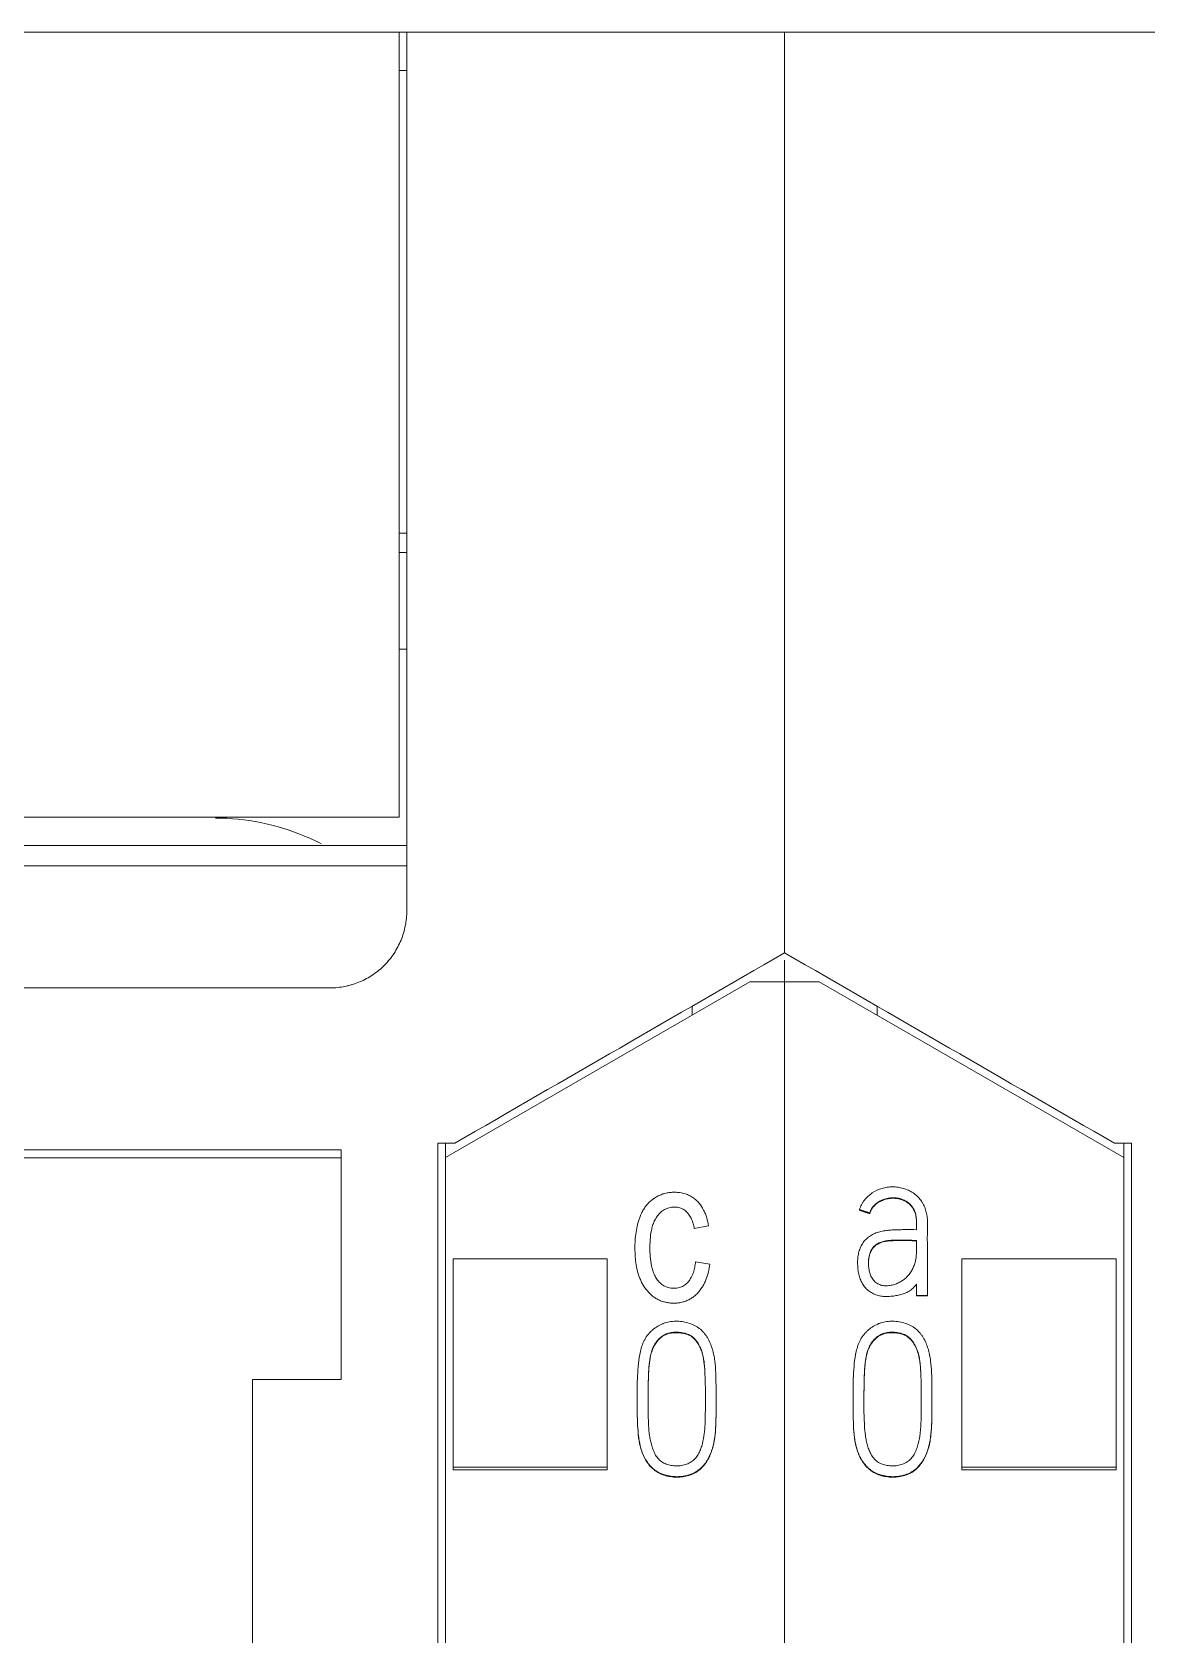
# Model space of a CAD drawing. Header units: millimetres. Extents: x 1359 to 3577, y 1333 to 3557.
# Drawn here: x 2826.41 to 2840.87, y 3309.29 to 3330.08 of the extents above; entities that cross this region are included whole.
import ezdxf

# ---------------------------------------------------------------- set-up
doc = ezdxf.new("R2010")
doc.units = ezdxf.units.MM
doc.set_wipeout_variables(frame=1)
doc.layers.add('000-PI-Oprema', color=30, linetype='Continuous', lineweight=5)
doc.layers.add('002-PI-Kabelska kanalica', color=150, linetype='Continuous')

# ---------------------------------------------------------------- blocks, each defined once
blk = doc.blocks.new('S7-1500 DQ HF - 6ES7522-1BL01-0AB0')
blk.add_wipeout([(0, 147), (34.8, 147), (34.8, 0), (0, 0)])
at = {"layer": '000-PI-Oprema', "color": 0, "linetype": 'ByBlock', "lineweight": 0}
for p, q in [((4.9, 147), (0, 147)), ((29.8, 147), (5, 147)), ((29.8, 147), (29.9, 147)), ((29.8, 136.817), (29.8, 147)), ((34.8, 147), (29.9, 147)), ((29.9, 146.5), (29.8, 146.5)), ((29.8, 140.5), (29.9, 140.5)), ((29.8, 140.25), (29.9, 140.25)), ((34.912, 140.15), (34.8, 140.15)), ((34.912, 140.144), (34.8, 140.144)), ((29.8, 138.995), (29.9, 138.995)), ((34.9, 138.234), (34.8, 138.234)), ((34.9, 138.234), (34.9, 137.784)), ((34.9, 137.784), (34.8, 137.784)), ((34.8, 137.675), (34.912, 137.675)), ((34.8, 137.672), (34.912, 137.672)), ((29.8, 136.817), (5, 136.817)), ((29.9, 136.449), (4.9, 136.449)), ((29.9, 136.185), (4.9, 136.185)), ((0, 134.961), (0, 134.681)), ((34.8, 134.961), (34.8, 134.681)), ((0, 134.681), (0, 21.262)), ((0.45, 134.681), (0, 134.681)), ((0.45, 134.681), (4.4, 132.4)), ((5.9, 134.6), (28.9, 134.6)), ((28.904, 134.6), (28.904, 134.6)), ((30.4, 132.4), (34.35, 134.681)), ((34.8, 134.681), (34.35, 134.681)), ((34.8, 134.681), (34.8, 21.262)), ((1.2, 134.248), (1.2, 134.365)), ((33.6, 134.248), (33.6, 134.365)), ((4.5, 132.586), (4.278, 132.586)), ((4.5, 132.586), (4.278, 132.586)), ((4.4, 132.586), (4.4, 132.4)), ((29.05, 132.5), (20.9, 132.5)), ((29.05, 129.52), (29.05, 132.5)), ((30.3, 132.586), (30.522, 132.586)), ((30.522, 132.586), (30.3, 132.586)), ((30.4, 132.586), (30.4, 132.4)), ((4.4, 132.4), (4.4, 23.585)), ((29.05, 132.394), (20.9, 132.394)), ((30.4, 23.585), (30.4, 132.4)), ((0.97, 131.724), (0.97, 131.717)), ((1.103, 131.679), (1.103, 131.673)), ((1.854, 131.523), (1.854, 131.529)), ((33.813, 131.514), (33.629, 131.479)), ((1.711, 131.324), (1.711, 131.186)), ((0.947, 131.034), (0.947, 131.028)), ((2.3, 128.383), (2.3, 131.086)), ((4.3, 131.086), (2.3, 131.086)), ((4.3, 128.383), (4.3, 131.086)), ((30.5, 128.383), (30.5, 131.086)), ((30.5, 131.086), (32.5, 131.086)), ((32.5, 128.383), (32.5, 131.086)), ((33.645, 131.046), (33.831, 131.016)), ((1.711, 130.755), (1.711, 130.612)), ((1.711, 130.612), (1.711, 130.605)), ((1.711, 130.612), (1.852, 130.612)), ((1.852, 130.605), (1.711, 130.605)), ((1.852, 130.612), (1.852, 130.605)), ((29.05, 129.52), (27.9, 129.52)), ((0.888, 129.28), (0.888, 129.273)), ((1.912, 129.232), (1.912, 129.238)), ((32.888, 129.28), (32.888, 129.273)), ((33.912, 129.232), (33.912, 129.238)), ((2.3, 128.349), (2.3, 128.383)), ((4.3, 128.383), (2.3, 128.383)), ((4.3, 128.349), (2.3, 128.349)), ((4.3, 128.349), (4.3, 128.383)), ((30.5, 128.383), (32.5, 128.383)), ((30.5, 128.349), (30.5, 128.383)), ((30.5, 128.349), (32.5, 128.349)), ((32.5, 128.349), (32.5, 128.383))]:
    blk.add_line(p, q, dxfattribs=at)
blk.add_polyline3d([(0.97, 131.717, 0), (0.973, 131.717, 0), (0.975, 131.716, 0), (0.978, 131.715, 0), (0.981, 131.714, 0), (0.983, 131.713, 0), (0.986, 131.712, 0), (0.989, 131.711, 0), (0.991, 131.71, 0), (0.994, 131.709, 0), (0.997, 131.709, 0), (0.999, 131.708, 0), (1.002, 131.707, 0), (1.005, 131.706, 0), (1.007, 131.705, 0), (1.01, 131.704, 0), (1.013, 131.703, 0), (1.015, 131.702, 0), (1.018, 131.702, 0), (1.021, 131.701, 0), (1.023, 131.7, 0), (1.026, 131.699, 0), (1.029, 131.698, 0), (1.031, 131.697, 0), (1.034, 131.696, 0), (1.037, 131.695, 0), (1.039, 131.694, 0), (1.042, 131.694, 0), (1.045, 131.693, 0), (1.047, 131.692, 0), (1.05, 131.691, 0), (1.053, 131.69, 0), (1.055, 131.689, 0), (1.058, 131.688, 0), (1.061, 131.687, 0), (1.063, 131.687, 0), (1.066, 131.686, 0), (1.069, 131.685, 0), (1.071, 131.684, 0), (1.074, 131.683, 0), (1.077, 131.682, 0), (1.079, 131.681, 0), (1.082, 131.68, 0), (1.085, 131.679, 0), (1.087, 131.679, 0), (1.09, 131.678, 0), (1.093, 131.677, 0), (1.095, 131.676, 0), (1.098, 131.675, 0), (1.101, 131.674, 0), (1.103, 131.673, 0)], dxfattribs=at)
for points, knots in [([(0, 147), (0, 145.915), (0, 142.31), (0, 138.328), (0, 135.43), (0, 135.056)], [0, 0, 0, 0, 0.272684, 0.906013, 1, 1, 1, 1]), ([(29.9, 136.185), (29.9, 138.706), (29.9, 142.312), (29.9, 145.915), (29.9, 147)], [0, 0, 0, 0, 0.698854, 1, 1, 1, 1]), ([(34.8, 147), (34.8, 145.915), (34.8, 142.31), (34.8, 138.328), (34.8, 135.43), (34.8, 135.056)], [0, 0, 0, 0, 0.272684, 0.906013, 1, 1, 1, 1]), ([(34.9, 140.15), (34.9, 140.15), (34.9, 140.138), (34.9, 140.088), (34.9, 139.995), (34.9, 139.854), (34.9, 139.644), (34.9, 139.416), (34.9, 139.192), (34.9, 138.997), (34.9, 138.865), (34.9, 138.771), (34.9, 138.682), (34.9, 138.596), (34.9, 138.51), (34.9, 138.43), (34.9, 138.333), (34.9, 138.242), (34.9, 138.182), (34.9, 138.147), (34.9, 138.126), (34.9, 138.115), (34.9, 138.111), (34.9, 138.122), (34.9, 138.162), (34.9, 138.206), (34.9, 138.231)], [0, 0, 0, 0, 0.054923, 0.109157, 0.158857, 0.213508, 0.264907, 0.320314, 0.369873, 0.418461, 0.471704, 0.5026, 0.551052, 0.617218, 0.660884, 0.691286, 0.712023, 0.730248, 0.751802, 0.781189, 0.80362, 0.828627, 0.856379, 0.904145, 0.9524, 1, 1, 1, 1]), ([(34.9, 137.784), (34.9, 137.761), (34.9, 137.72), (34.9, 137.681), (34.9, 137.672), (34.9, 137.672), (34.9, 137.672)], [0, 0, 0, 0, 0.351048, 0.67786, 0.983317, 1, 1, 1, 1]), ([(28.788, 136.471), (28.715, 136.508), (28.284, 136.707), (27.811, 136.804), (27.417, 136.804), (27.417, 136.804), (27.417, 136.804)], [0, 0, 0, 0, 0.171752, 1, 1, 1, 1, 1, 1]), ([(29.9, 135.6), (29.9, 135.793), (29.9, 135.988), (29.9, 136.183), (29.9, 136.185)], [0, 0, 0, 0, 0.989298, 1, 1, 1, 1]), ([(29.9, 135.6), (29.9, 135.534), (29.893, 135.47), (29.874, 135.375), (29.866, 135.343), (29.848, 135.281), (29.837, 135.25), (29.799, 135.159), (29.769, 135.102), (29.716, 135.02), (29.696, 134.994), (29.655, 134.943), (29.633, 134.918), (29.564, 134.849), (29.514, 134.808), (29.433, 134.753), (29.404, 134.736), (29.347, 134.705), (29.288, 134.677), (29.227, 134.655), (29.18, 134.64), (29.164, 134.636), (29.132, 134.628), (29.116, 134.624), (29.035, 134.607), (28.97, 134.6), (28.904, 134.6)], [0, 0, 0, 0, 0.125, 0.125, 0.1875, 0.1875, 0.25, 0.25, 0.375, 0.375, 0.4375, 0.4375, 0.5, 0.5, 0.625, 0.625, 0.6875, 0.6875, 0.75, 0.8125, 0.8125, 0.84375, 0.84375, 0.875, 0.875, 1, 1, 1, 1]), ([(4.5, 132.586), (4.5, 129.542), (4.5, 119.972), (4.5, 105.802), (4.5, 91.235), (4.5, 77.025), (4.5, 62.731), (4.5, 47.245), (4.5, 34.605), (4.5, 26.64), (4.5, 23.299)], [0, 0, 0, 0, 0.083934, 0.263736, 0.389889, 0.484142, 0.653794, 0.78188, 0.908517, 1, 1, 1, 1]), ([(30.3, 23.299), (30.3, 26.64), (30.3, 34.605), (30.3, 47.245), (30.3, 62.731), (30.3, 77.025), (30.3, 91.235), (30.3, 105.802), (30.3, 119.972), (30.3, 129.542), (30.3, 132.586)], [0, 0, 0, 0, 0.091483, 0.21812, 0.346206, 0.515858, 0.610111, 0.736264, 0.916066, 1, 1, 1, 1]), ([(1.852, 130.612), (1.852, 130.704), (1.852, 130.797), (1.852, 130.936), (1.852, 130.983), (1.852, 131.076), (1.852, 131.122), (1.852, 131.191), (1.852, 131.215), (1.852, 131.261), (1.852, 131.307), (1.851, 131.354), (1.852, 131.4), (1.852, 131.423), (1.854, 131.493), (1.856, 131.539), (1.852, 131.609), (1.849, 131.632), (1.841, 131.678), (1.836, 131.7), (1.822, 131.745), (1.814, 131.766), (1.798, 131.797), (1.792, 131.808), (1.78, 131.827), (1.774, 131.837), (1.753, 131.865), (1.738, 131.882), (1.712, 131.906), (1.704, 131.914), (1.685, 131.928), (1.676, 131.935), (1.647, 131.955), (1.627, 131.966), (1.595, 131.981), (1.584, 131.985), (1.562, 131.993), (1.551, 131.997), (1.517, 132.006), (1.494, 132.011), (1.46, 132.016), (1.448, 132.017), (1.425, 132.019), (1.413, 132.019), (1.378, 132.019), (1.355, 132.017), (1.32, 132.012), (1.309, 132.01), (1.286, 132.005), (1.275, 132.002), (1.219, 131.986), (1.177, 131.966), (1.118, 131.927), (1.1, 131.913), (1.066, 131.882), (1.05, 131.865), (1.028, 131.837), (1.022, 131.828), (1.009, 131.808), (0.991, 131.778), (0.978, 131.746), (0.97, 131.724)], [0, 0, 0, 0, 0.125, 0.125, 0.1875, 0.1875, 0.25, 0.25, 0.28125, 0.28125, 0.3125, 0.34375, 0.34375, 0.375, 0.375, 0.4375, 0.4375, 0.46875, 0.46875, 0.5, 0.5, 0.53125, 0.53125, 0.546875, 0.546875, 0.5625, 0.5625, 0.59375, 0.59375, 0.609375, 0.609375, 0.625, 0.625, 0.65625, 0.65625, 0.671875, 0.671875, 0.6875, 0.6875, 0.71875, 0.71875, 0.734375, 0.734375, 0.75, 0.75, 0.78125, 0.78125, 0.796875, 0.796875, 0.8125, 0.8125, 0.875, 0.875, 0.90625, 0.90625, 0.9375, 0.9375, 0.953125, 0.953125, 0.96875, 1, 1, 1, 1]), ([(1.103, 131.679), (1.11, 131.699), (1.118, 131.717), (1.134, 131.744), (1.14, 131.752), (1.152, 131.769), (1.159, 131.776), (1.181, 131.798), (1.197, 131.81), (1.231, 131.833), (1.249, 131.842), (1.287, 131.858), (1.306, 131.864), (1.347, 131.873), (1.367, 131.876), (1.397, 131.878), (1.408, 131.878), (1.428, 131.877), (1.438, 131.876), (1.469, 131.873), (1.489, 131.869), (1.518, 131.86), (1.528, 131.857), (1.547, 131.849), (1.556, 131.845), (1.583, 131.83), (1.6, 131.818), (1.623, 131.798), (1.631, 131.791), (1.645, 131.776), (1.657, 131.76), (1.668, 131.743), (1.678, 131.725), (1.683, 131.716), (1.695, 131.687), (1.7, 131.668), (1.706, 131.638), (1.707, 131.628), (1.709, 131.607), (1.71, 131.597), (1.711, 131.566), (1.711, 131.546), (1.711, 131.505), (1.711, 131.485), (1.711, 131.464)], [0, 0, 0, 0, 0.0625, 0.0625, 0.09375, 0.09375, 0.125, 0.125, 0.1875, 0.1875, 0.25, 0.25, 0.3125, 0.3125, 0.375, 0.375, 0.40625, 0.40625, 0.4375, 0.4375, 0.5, 0.5, 0.53125, 0.53125, 0.5625, 0.5625, 0.625, 0.625, 0.65625, 0.65625, 0.6875, 0.71875, 0.71875, 0.75, 0.75, 0.8125, 0.8125, 0.84375, 0.84375, 0.875, 0.875, 0.9375, 0.9375, 1, 1, 1, 1]), ([(1.711, 131.551), (1.711, 131.561), (1.711, 131.57), (1.71, 131.59), (1.709, 131.601), (1.707, 131.621), (1.706, 131.631), (1.7, 131.661), (1.695, 131.681), (1.683, 131.709), (1.679, 131.718), (1.669, 131.736), (1.658, 131.753), (1.645, 131.769), (1.631, 131.784), (1.624, 131.792), (1.601, 131.812), (1.584, 131.824), (1.557, 131.838), (1.548, 131.842), (1.529, 131.85), (1.509, 131.857), (1.489, 131.862), (1.469, 131.866), (1.459, 131.868), (1.428, 131.871), (1.408, 131.872), (1.377, 131.87), (1.367, 131.869), (1.347, 131.867), (1.337, 131.865), (1.307, 131.858), (1.287, 131.852), (1.259, 131.84), (1.25, 131.836), (1.231, 131.826), (1.222, 131.821), (1.197, 131.804), (1.181, 131.792), (1.159, 131.77), (1.152, 131.762), (1.14, 131.746), (1.128, 131.729), (1.119, 131.711), (1.11, 131.693), (1.107, 131.683), (1.103, 131.673)], [0, 0, 0, 0, 0.033132, 0.033132, 0.067663, 0.067663, 0.102194, 0.102194, 0.171256, 0.171256, 0.205787, 0.205787, 0.240318, 0.274849, 0.274849, 0.30938, 0.30938, 0.378442, 0.378442, 0.412973, 0.412973, 0.447504, 0.482035, 0.482035, 0.516566, 0.516566, 0.585628, 0.585628, 0.620159, 0.620159, 0.65469, 0.65469, 0.723752, 0.723752, 0.758283, 0.758283, 0.792814, 0.792814, 0.861876, 0.861876, 0.896407, 0.896407, 0.930938, 0.965469, 0.965469, 1, 1, 1, 1]), ([(33.831, 131.016), (33.826, 130.981), (33.82, 130.946), (33.803, 130.878), (33.792, 130.845), (33.773, 130.796), (33.765, 130.78), (33.749, 130.748), (33.74, 130.732), (33.711, 130.687), (33.689, 130.659), (33.658, 130.627), (33.651, 130.621), (33.638, 130.609), (33.617, 130.592), (33.581, 130.567), (33.549, 130.55), (33.524, 130.54), (33.516, 130.537), (33.499, 130.531), (33.473, 130.523), (33.447, 130.517), (33.411, 130.513), (33.393, 130.511), (33.357, 130.511), (33.339, 130.511), (33.304, 130.514), (33.286, 130.517), (33.251, 130.524), (33.233, 130.528), (33.199, 130.539), (33.166, 130.553), (33.135, 130.57), (33.105, 130.589), (33.091, 130.6), (33.049, 130.635), (33.025, 130.661), (32.992, 130.703), (32.982, 130.718), (32.963, 130.748), (32.945, 130.779), (32.931, 130.812), (32.917, 130.845), (32.911, 130.862), (32.895, 130.913), (32.886, 130.947), (32.873, 131.017), (32.868, 131.052), (32.862, 131.122), (32.86, 131.158), (32.858, 131.229), (32.859, 131.264), (32.862, 131.334), (32.865, 131.369), (32.874, 131.439), (32.88, 131.474), (32.892, 131.525), (32.896, 131.543), (32.906, 131.577), (32.911, 131.594), (32.929, 131.645), (32.943, 131.678), (32.969, 131.724), (32.979, 131.74), (32.999, 131.769), (33.011, 131.783), (33.046, 131.823), (33.073, 131.847), (33.11, 131.872), (33.118, 131.877), (33.133, 131.886), (33.156, 131.9), (33.197, 131.919), (33.231, 131.93), (33.266, 131.939), (33.284, 131.943), (33.32, 131.948), (33.338, 131.949), (33.373, 131.95), (33.391, 131.949), (33.446, 131.945), (33.481, 131.939), (33.532, 131.922), (33.548, 131.915), (33.581, 131.899), (33.612, 131.881), (33.64, 131.859), (33.66, 131.841), (33.666, 131.834), (33.679, 131.821), (33.685, 131.815), (33.714, 131.78), (33.734, 131.75), (33.758, 131.702), (33.766, 131.686), (33.779, 131.652), (33.784, 131.636), (33.8, 131.584), (33.807, 131.55), (33.813, 131.514)], [0, 0, 0, 0, 0.03125, 0.03125, 0.0625, 0.0625, 0.078125, 0.078125, 0.09375, 0.09375, 0.125, 0.125, 0.132813, 0.132813, 0.140625, 0.15625, 0.171875, 0.171875, 0.179688, 0.179688, 0.1875, 0.203125, 0.203125, 0.21875, 0.21875, 0.234375, 0.234375, 0.25, 0.25, 0.265625, 0.265625, 0.28125, 0.296875, 0.296875, 0.3125, 0.3125, 0.34375, 0.34375, 0.359375, 0.359375, 0.375, 0.390625, 0.390625, 0.40625, 0.40625, 0.4375, 0.4375, 0.46875, 0.46875, 0.5, 0.5, 0.53125, 0.53125, 0.5625, 0.5625, 0.59375, 0.59375, 0.609375, 0.609375, 0.625, 0.625, 0.65625, 0.65625, 0.671875, 0.671875, 0.6875, 0.6875, 0.71875, 0.71875, 0.726562, 0.726562, 0.734375, 0.75, 0.765625, 0.765625, 0.78125, 0.78125, 0.796875, 0.796875, 0.8125, 0.8125, 0.84375, 0.84375, 0.859375, 0.859375, 0.875, 0.890625, 0.890625, 0.898438, 0.898438, 0.90625, 0.90625, 0.9375, 0.9375, 0.953125, 0.953125, 0.96875, 0.96875, 1, 1, 1, 1]), ([(33.629, 131.479), (33.625, 131.5), (33.62, 131.52), (33.609, 131.56), (33.602, 131.579), (33.589, 131.608), (33.585, 131.617), (33.575, 131.636), (33.564, 131.654), (33.551, 131.67), (33.538, 131.686), (33.53, 131.694), (33.507, 131.715), (33.49, 131.727), (33.461, 131.741), (33.451, 131.745), (33.431, 131.751), (33.421, 131.753), (33.4, 131.756), (33.39, 131.757), (33.369, 131.758), (33.358, 131.757), (33.337, 131.755), (33.327, 131.754), (33.306, 131.75), (33.296, 131.747), (33.266, 131.737), (33.247, 131.728), (33.221, 131.711), (33.212, 131.705), (33.196, 131.691), (33.188, 131.684), (33.166, 131.662), (33.153, 131.646), (33.135, 131.62), (33.129, 131.611), (33.119, 131.593), (33.114, 131.583), (33.101, 131.555), (33.094, 131.536), (33.085, 131.506), (33.082, 131.496), (33.077, 131.475), (33.075, 131.465), (33.064, 131.414), (33.06, 131.373), (33.054, 131.291), (33.053, 131.25), (33.054, 131.167), (33.056, 131.126), (33.065, 131.043), (33.071, 131.003), (33.087, 130.942), (33.093, 130.922), (33.108, 130.884), (33.117, 130.865), (33.133, 130.838), (33.138, 130.829), (33.15, 130.812), (33.163, 130.796), (33.178, 130.781), (33.193, 130.766), (33.201, 130.76), (33.226, 130.741), (33.244, 130.73), (33.273, 130.718), (33.283, 130.715), (33.303, 130.709), (33.324, 130.705), (33.345, 130.703), (33.366, 130.703), (33.376, 130.703), (33.397, 130.705), (33.407, 130.706), (33.428, 130.71), (33.438, 130.713), (33.468, 130.723), (33.486, 130.733), (33.512, 130.751), (33.52, 130.757), (33.536, 130.772), (33.543, 130.779), (33.55, 130.787)], [0, 0, 0, 0, 0.03125, 0.03125, 0.0625, 0.0625, 0.078125, 0.078125, 0.09375, 0.109375, 0.109375, 0.125, 0.125, 0.15625, 0.15625, 0.171875, 0.171875, 0.1875, 0.1875, 0.203125, 0.203125, 0.21875, 0.21875, 0.234375, 0.234375, 0.25, 0.25, 0.28125, 0.28125, 0.296875, 0.296875, 0.3125, 0.3125, 0.34375, 0.34375, 0.359375, 0.359375, 0.375, 0.375, 0.40625, 0.40625, 0.421875, 0.421875, 0.4375, 0.4375, 0.5, 0.5, 0.5625, 0.5625, 0.625, 0.625, 0.6875, 0.6875, 0.71875, 0.71875, 0.75, 0.75, 0.765625, 0.765625, 0.78125, 0.796875, 0.796875, 0.8125, 0.8125, 0.84375, 0.84375, 0.859375, 0.859375, 0.875, 0.890625, 0.890625, 0.90625, 0.90625, 0.921875, 0.921875, 0.9375, 0.9375, 0.96875, 0.96875, 0.984375, 0.984375, 1, 1, 1, 1]), ([(1.711, 131.464), (1.667, 131.465), (1.623, 131.465), (1.556, 131.465), (1.534, 131.464), (1.49, 131.464), (1.446, 131.463), (1.402, 131.461), (1.358, 131.457), (1.336, 131.455), (1.293, 131.449), (1.271, 131.446), (1.239, 131.438), (1.228, 131.436), (1.207, 131.429), (1.196, 131.426), (1.165, 131.414), (1.146, 131.405), (1.108, 131.383), (1.09, 131.37), (1.057, 131.341), (1.041, 131.326), (1.015, 131.292), (1.003, 131.273), (0.984, 131.233), (0.976, 131.213), (0.963, 131.171), (0.958, 131.15), (0.953, 131.118), (0.951, 131.107), (0.949, 131.085), (0.947, 131.052), (0.947, 131.02), (0.949, 130.977), (0.951, 130.955), (0.955, 130.923), (0.957, 130.912), (0.961, 130.89), (0.964, 130.88), (0.972, 130.848), (0.979, 130.827), (0.992, 130.797), (0.996, 130.787), (1.007, 130.768), (1.012, 130.758), (1.03, 130.731), (1.044, 130.714), (1.067, 130.69), (1.075, 130.683), (1.092, 130.669), (1.101, 130.662), (1.128, 130.644), (1.148, 130.634), (1.178, 130.622), (1.189, 130.618), (1.21, 130.612), (1.221, 130.609), (1.253, 130.602), (1.275, 130.599), (1.318, 130.597), (1.341, 130.597), (1.385, 130.6), (1.406, 130.602), (1.45, 130.609), (1.471, 130.613), (1.503, 130.62), (1.514, 130.623), (1.535, 130.629), (1.546, 130.633), (1.577, 130.644), (1.596, 130.653), (1.624, 130.671), (1.633, 130.677), (1.651, 130.691), (1.659, 130.698), (1.683, 130.721), (1.697, 130.738), (1.711, 130.755)], [0, 0, 0, 0, 0.0625, 0.0625, 0.09375, 0.09375, 0.125, 0.15625, 0.15625, 0.1875, 0.1875, 0.21875, 0.21875, 0.234375, 0.234375, 0.25, 0.25, 0.28125, 0.28125, 0.3125, 0.3125, 0.34375, 0.34375, 0.375, 0.375, 0.40625, 0.40625, 0.4375, 0.4375, 0.453125, 0.453125, 0.46875, 0.5, 0.5, 0.53125, 0.53125, 0.546875, 0.546875, 0.5625, 0.5625, 0.59375, 0.59375, 0.609375, 0.609375, 0.625, 0.625, 0.65625, 0.65625, 0.671875, 0.671875, 0.6875, 0.6875, 0.71875, 0.71875, 0.734375, 0.734375, 0.75, 0.75, 0.78125, 0.78125, 0.8125, 0.8125, 0.84375, 0.84375, 0.875, 0.875, 0.890625, 0.890625, 0.90625, 0.90625, 0.9375, 0.9375, 0.953125, 0.953125, 0.96875, 0.96875, 1, 1, 1, 1]), ([(1.711, 131.186), (1.712, 131.146), (1.708, 131.107), (1.698, 131.06), (1.696, 131.05), (1.691, 131.031), (1.688, 131.022), (1.678, 130.994), (1.671, 130.976), (1.654, 130.941), (1.644, 130.924), (1.628, 130.9), (1.622, 130.892), (1.61, 130.876), (1.603, 130.869), (1.583, 130.847), (1.569, 130.833), (1.539, 130.809), (1.522, 130.798), (1.497, 130.784), (1.488, 130.779), (1.47, 130.771), (1.461, 130.767), (1.433, 130.756), (1.414, 130.75), (1.376, 130.741), (1.356, 130.738), (1.327, 130.736), (1.317, 130.736), (1.297, 130.736), (1.287, 130.737), (1.258, 130.742), (1.239, 130.748), (1.212, 130.761), (1.203, 130.765), (1.187, 130.776), (1.179, 130.782), (1.165, 130.796), (1.158, 130.803), (1.145, 130.818), (1.14, 130.826), (1.129, 130.843), (1.124, 130.852), (1.116, 130.87), (1.113, 130.879), (1.103, 130.907), (1.099, 130.926), (1.094, 130.955), (1.093, 130.965), (1.09, 130.984), (1.086, 131.033), (1.088, 131.081), (1.099, 131.13), (1.102, 131.139), (1.107, 131.158), (1.111, 131.168), (1.122, 131.195), (1.132, 131.212), (1.15, 131.236), (1.156, 131.244), (1.17, 131.257), (1.178, 131.264), (1.194, 131.275), (1.203, 131.281), (1.22, 131.29), (1.229, 131.294), (1.257, 131.306), (1.276, 131.311), (1.315, 131.32), (1.334, 131.322), (1.374, 131.326), (1.394, 131.327), (1.433, 131.328), (1.453, 131.328), (1.513, 131.329), (1.552, 131.33), (1.631, 131.329), (1.671, 131.326), (1.711, 131.324)], [0, 0, 0, 0, 0.0625, 0.0625, 0.078125, 0.078125, 0.09375, 0.09375, 0.125, 0.125, 0.15625, 0.15625, 0.171875, 0.171875, 0.1875, 0.1875, 0.21875, 0.21875, 0.25, 0.25, 0.265625, 0.265625, 0.28125, 0.28125, 0.3125, 0.3125, 0.34375, 0.34375, 0.359375, 0.359375, 0.375, 0.375, 0.40625, 0.40625, 0.421875, 0.421875, 0.4375, 0.4375, 0.453125, 0.453125, 0.46875, 0.46875, 0.484375, 0.484375, 0.5, 0.5, 0.53125, 0.53125, 0.546875, 0.546875, 0.5625, 0.625, 0.625, 0.640625, 0.640625, 0.65625, 0.65625, 0.6875, 0.6875, 0.703125, 0.703125, 0.71875, 0.71875, 0.734375, 0.734375, 0.75, 0.75, 0.78125, 0.78125, 0.8125, 0.8125, 0.84375, 0.84375, 0.875, 0.875, 0.9375, 0.9375, 1, 1, 1, 1]), ([(1.711, 131.317), (1.672, 131.32), (1.633, 131.322), (1.556, 131.324), (1.518, 131.323), (1.46, 131.322), (1.441, 131.322), (1.402, 131.321), (1.383, 131.32), (1.344, 131.317), (1.325, 131.315), (1.297, 131.31), (1.287, 131.307), (1.268, 131.302), (1.258, 131.299), (1.23, 131.289), (1.212, 131.281), (1.187, 131.264), (1.179, 131.258), (1.164, 131.245), (1.157, 131.238), (1.144, 131.223), (1.139, 131.215), (1.128, 131.198), (1.123, 131.19), (1.115, 131.172), (1.111, 131.163), (1.105, 131.144), (1.102, 131.134), (1.091, 131.093), (1.088, 131.061), (1.088, 131.028)], [0, 0, 0, 0, 0.14645, 0.14645, 0.292901, 0.292901, 0.366126, 0.366126, 0.439351, 0.439351, 0.512576, 0.512576, 0.549189, 0.549189, 0.585802, 0.585802, 0.659027, 0.659027, 0.695639, 0.695639, 0.732252, 0.732252, 0.768865, 0.768865, 0.805477, 0.805477, 0.84209, 0.84209, 0.878702, 0.878702, 1, 1, 1, 1]), ([(33.55, 130.787), (33.566, 130.805), (33.579, 130.824), (33.595, 130.855), (33.6, 130.866), (33.609, 130.887), (33.613, 130.898), (33.624, 130.931), (33.629, 130.954), (33.639, 131), (33.642, 131.023), (33.645, 131.046)], [0, 0, 0, 0, 0.25, 0.25, 0.375, 0.375, 0.5, 0.5, 0.75, 0.75, 1, 1, 1, 1]), ([(1.229, 130.248), (1.254, 130.257), (1.28, 130.264), (1.333, 130.274), (1.36, 130.276), (1.414, 130.277), (1.441, 130.275), (1.495, 130.268), (1.521, 130.262), (1.573, 130.247), (1.598, 130.238), (1.635, 130.22), (1.647, 130.214), (1.67, 130.2), (1.681, 130.192), (1.713, 130.168), (1.733, 130.15), (1.759, 130.119), (1.767, 130.109), (1.783, 130.087), (1.791, 130.076), (1.812, 130.041), (1.824, 130.017), (1.845, 129.968), (1.854, 129.943), (1.866, 129.905), (1.869, 129.892), (1.876, 129.866), (1.885, 129.827), (1.899, 129.736), (1.905, 129.657), (1.909, 129.551), (1.91, 129.499), (1.912, 129.393), (1.912, 129.34), (1.912, 129.234), (1.912, 129.129), (1.91, 129.023), (1.907, 128.917), (1.905, 128.865), (1.893, 128.76), (1.885, 128.708), (1.868, 128.643), (1.864, 128.63), (1.856, 128.604), (1.851, 128.591), (1.837, 128.553), (1.826, 128.529), (1.808, 128.493), (1.801, 128.481), (1.787, 128.458), (1.78, 128.447), (1.756, 128.414), (1.739, 128.394), (1.71, 128.366), (1.7, 128.357), (1.678, 128.341), (1.667, 128.333), (1.632, 128.312), (1.608, 128.3), (1.57, 128.286), (1.557, 128.282), (1.531, 128.274), (1.518, 128.271), (1.478, 128.264), (1.451, 128.261), (1.397, 128.259), (1.37, 128.26), (1.316, 128.266), (1.289, 128.271), (1.25, 128.281), (1.237, 128.285), (1.212, 128.295), (1.199, 128.3), (1.162, 128.317), (1.139, 128.33), (1.106, 128.354), (1.096, 128.363), (1.076, 128.381), (1.066, 128.391), (1.039, 128.421), (1.023, 128.442), (1.001, 128.477), (0.994, 128.488), (0.981, 128.512), (0.975, 128.524), (0.958, 128.561), (0.949, 128.586), (0.937, 128.624), (0.933, 128.637), (0.927, 128.664), (0.924, 128.677), (0.915, 128.716), (0.911, 128.743), (0.893, 128.875), (0.891, 128.982), (0.888, 129.142), (0.888, 129.195), (0.888, 129.302), (0.888, 129.355), (0.889, 129.462), (0.89, 129.515), (0.895, 129.621), (0.899, 129.674), (0.91, 129.78), (0.917, 129.833), (0.935, 129.911), (0.943, 129.937), (0.956, 129.976), (0.962, 129.988), (0.973, 130.013), (0.979, 130.025), (0.998, 130.061), (1.014, 130.084), (1.04, 130.116), (1.049, 130.126), (1.068, 130.146), (1.078, 130.155), (1.109, 130.182), (1.131, 130.198), (1.166, 130.219), (1.178, 130.226), (1.197, 130.234), (1.206, 130.239), (1.216, 130.243), (1.222, 130.245), (1.226, 130.247), (1.229, 130.248)], [0, 0, 0, 0, 0.015625, 0.015625, 0.03125, 0.03125, 0.046875, 0.046875, 0.0625, 0.0625, 0.078125, 0.078125, 0.085938, 0.085938, 0.09375, 0.09375, 0.109375, 0.109375, 0.117188, 0.117188, 0.125, 0.125, 0.140625, 0.140625, 0.15625, 0.15625, 0.164063, 0.164063, 0.171875, 0.1875, 0.21875, 0.21875, 0.25, 0.25, 0.28125, 0.28125, 0.3125, 0.34375, 0.34375, 0.375, 0.375, 0.40625, 0.40625, 0.414063, 0.414063, 0.421875, 0.421875, 0.4375, 0.4375, 0.445313, 0.445313, 0.453125, 0.453125, 0.46875, 0.46875, 0.476562, 0.476562, 0.484375, 0.484375, 0.5, 0.5, 0.507812, 0.507812, 0.515625, 0.515625, 0.53125, 0.53125, 0.546875, 0.546875, 0.5625, 0.5625, 0.570312, 0.570312, 0.578125, 0.578125, 0.59375, 0.59375, 0.601562, 0.601562, 0.609375, 0.609375, 0.625, 0.625, 0.632812, 0.632812, 0.640625, 0.640625, 0.65625, 0.65625, 0.664062, 0.664062, 0.671875, 0.671875, 0.6875, 0.6875, 0.75, 0.75, 0.78125, 0.78125, 0.8125, 0.8125, 0.84375, 0.84375, 0.875, 0.875, 0.90625, 0.90625, 0.921875, 0.921875, 0.929687, 0.929687, 0.9375, 0.9375, 0.953125, 0.953125, 0.960937, 0.960937, 0.96875, 0.96875, 0.984375, 0.984375, 0.992188, 0.992188, 0.996094, 0.998047, 0.998047, 1, 1, 1, 1]), ([(33.229, 130.248), (33.254, 130.257), (33.28, 130.264), (33.333, 130.274), (33.36, 130.276), (33.414, 130.277), (33.441, 130.275), (33.495, 130.268), (33.521, 130.262), (33.573, 130.247), (33.598, 130.238), (33.635, 130.22), (33.647, 130.214), (33.67, 130.2), (33.681, 130.192), (33.713, 130.168), (33.733, 130.15), (33.759, 130.119), (33.767, 130.109), (33.783, 130.087), (33.791, 130.076), (33.812, 130.041), (33.824, 130.017), (33.845, 129.968), (33.854, 129.943), (33.866, 129.905), (33.869, 129.892), (33.876, 129.866), (33.885, 129.827), (33.899, 129.736), (33.905, 129.657), (33.909, 129.551), (33.91, 129.499), (33.912, 129.393), (33.912, 129.34), (33.912, 129.234), (33.912, 129.129), (33.91, 129.023), (33.907, 128.917), (33.905, 128.865), (33.893, 128.76), (33.885, 128.708), (33.868, 128.643), (33.864, 128.63), (33.856, 128.604), (33.851, 128.591), (33.837, 128.553), (33.826, 128.529), (33.808, 128.493), (33.801, 128.481), (33.787, 128.458), (33.78, 128.447), (33.756, 128.414), (33.739, 128.394), (33.71, 128.366), (33.7, 128.357), (33.678, 128.341), (33.667, 128.333), (33.632, 128.312), (33.608, 128.3), (33.57, 128.286), (33.557, 128.282), (33.531, 128.274), (33.518, 128.271), (33.478, 128.264), (33.451, 128.261), (33.397, 128.259), (33.37, 128.26), (33.316, 128.266), (33.289, 128.271), (33.25, 128.281), (33.237, 128.285), (33.212, 128.295), (33.199, 128.3), (33.162, 128.317), (33.139, 128.33), (33.106, 128.354), (33.096, 128.363), (33.076, 128.381), (33.066, 128.391), (33.039, 128.421), (33.023, 128.442), (33.001, 128.477), (32.994, 128.488), (32.981, 128.512), (32.975, 128.524), (32.958, 128.561), (32.949, 128.586), (32.937, 128.624), (32.933, 128.637), (32.927, 128.664), (32.924, 128.677), (32.915, 128.716), (32.911, 128.743), (32.893, 128.875), (32.891, 128.982), (32.888, 129.142), (32.888, 129.195), (32.888, 129.302), (32.888, 129.355), (32.889, 129.462), (32.89, 129.515), (32.895, 129.621), (32.899, 129.674), (32.91, 129.78), (32.917, 129.833), (32.935, 129.911), (32.943, 129.937), (32.956, 129.976), (32.962, 129.988), (32.973, 130.013), (32.979, 130.025), (32.998, 130.061), (33.014, 130.084), (33.04, 130.116), (33.049, 130.126), (33.068, 130.146), (33.078, 130.155), (33.109, 130.182), (33.131, 130.198), (33.166, 130.219), (33.178, 130.226), (33.197, 130.234), (33.206, 130.239), (33.216, 130.243), (33.222, 130.245), (33.226, 130.247), (33.229, 130.248)], [0, 0, 0, 0, 0.015625, 0.015625, 0.03125, 0.03125, 0.046875, 0.046875, 0.0625, 0.0625, 0.078125, 0.078125, 0.085937, 0.085937, 0.09375, 0.09375, 0.109375, 0.109375, 0.117187, 0.117187, 0.125, 0.125, 0.140625, 0.140625, 0.15625, 0.15625, 0.164063, 0.164063, 0.171875, 0.1875, 0.21875, 0.21875, 0.25, 0.25, 0.28125, 0.28125, 0.3125, 0.34375, 0.34375, 0.375, 0.375, 0.40625, 0.40625, 0.414063, 0.414063, 0.421875, 0.421875, 0.4375, 0.4375, 0.445313, 0.445313, 0.453125, 0.453125, 0.46875, 0.46875, 0.476563, 0.476563, 0.484375, 0.484375, 0.5, 0.5, 0.507813, 0.507813, 0.515625, 0.515625, 0.53125, 0.53125, 0.546875, 0.546875, 0.5625, 0.5625, 0.570313, 0.570313, 0.578125, 0.578125, 0.59375, 0.59375, 0.601563, 0.601563, 0.609375, 0.609375, 0.625, 0.625, 0.632813, 0.632813, 0.640625, 0.640625, 0.65625, 0.65625, 0.664063, 0.664063, 0.671875, 0.671875, 0.6875, 0.6875, 0.75, 0.75, 0.78125, 0.78125, 0.8125, 0.8125, 0.84375, 0.84375, 0.875, 0.875, 0.90625, 0.90625, 0.921875, 0.921875, 0.929688, 0.929688, 0.9375, 0.9375, 0.953125, 0.953125, 0.960938, 0.960938, 0.96875, 0.96875, 0.984375, 0.984375, 0.992188, 0.992188, 0.996094, 0.998047, 0.998047, 1, 1, 1, 1]), ([(1.572, 130.095), (1.592, 130.084), (1.609, 130.071), (1.641, 130.04), (1.656, 130.022), (1.681, 129.985), (1.692, 129.966), (1.711, 129.926), (1.719, 129.905), (1.741, 129.841), (1.749, 129.798), (1.758, 129.732), (1.76, 129.71), (1.763, 129.665), (1.764, 129.643), (1.77, 129.532), (1.772, 129.443), (1.774, 129.265), (1.773, 129.176), (1.771, 129.042), (1.77, 128.975), (1.767, 128.909), (1.763, 128.864), (1.761, 128.842), (1.753, 128.776), (1.745, 128.732), (1.728, 128.668), (1.722, 128.646), (1.706, 128.604), (1.698, 128.583), (1.682, 128.554), (1.677, 128.544), (1.665, 128.525), (1.658, 128.516), (1.637, 128.49), (1.621, 128.474), (1.594, 128.454), (1.585, 128.448), (1.565, 128.437), (1.555, 128.432), (1.534, 128.423), (1.524, 128.419), (1.502, 128.413), (1.491, 128.41), (1.458, 128.403), (1.436, 128.401), (1.403, 128.4), (1.391, 128.4), (1.369, 128.401), (1.358, 128.402), (1.324, 128.406), (1.303, 128.411), (1.27, 128.421), (1.26, 128.425), (1.239, 128.434), (1.219, 128.445), (1.201, 128.457), (1.183, 128.471), (1.175, 128.479), (1.159, 128.495), (1.152, 128.503), (1.139, 128.521), (1.132, 128.531), (1.115, 128.559), (1.106, 128.58), (1.089, 128.621), (1.082, 128.642), (1.07, 128.685), (1.064, 128.706), (1.055, 128.75), (1.044, 128.815), (1.039, 128.88), (1.031, 129.012), (1.029, 129.099), (1.029, 129.231), (1.03, 129.275), (1.03, 129.363), (1.03, 129.407), (1.032, 129.495), (1.033, 129.539), (1.037, 129.626), (1.039, 129.67), (1.048, 129.758), (1.054, 129.801), (1.067, 129.855), (1.069, 129.866), (1.076, 129.887), (1.079, 129.897), (1.091, 129.928), (1.1, 129.948), (1.121, 129.986), (1.134, 130.004), (1.162, 130.039), (1.177, 130.054), (1.202, 130.076), (1.211, 130.082), (1.23, 130.094), (1.239, 130.1), (1.259, 130.109), (1.27, 130.114), (1.291, 130.121), (1.301, 130.124), (1.334, 130.13), (1.356, 130.133), (1.389, 130.134), (1.4, 130.134), (1.422, 130.133), (1.433, 130.132), (1.466, 130.128), (1.488, 130.125), (1.52, 130.117), (1.531, 130.113), (1.547, 130.107), (1.554, 130.104), (1.562, 130.101), (1.567, 130.098), (1.569, 130.097), (1.572, 130.095)], [0, 0, 0, 0, 0.015625, 0.015625, 0.03125, 0.03125, 0.046875, 0.046875, 0.0625, 0.0625, 0.09375, 0.09375, 0.109375, 0.109375, 0.125, 0.125, 0.1875, 0.1875, 0.25, 0.25, 0.28125, 0.296875, 0.296875, 0.3125, 0.3125, 0.34375, 0.34375, 0.359375, 0.359375, 0.375, 0.375, 0.382813, 0.382813, 0.390625, 0.390625, 0.40625, 0.40625, 0.414063, 0.414063, 0.421875, 0.421875, 0.429688, 0.429688, 0.4375, 0.4375, 0.453125, 0.453125, 0.460938, 0.460938, 0.46875, 0.46875, 0.484375, 0.484375, 0.492188, 0.492188, 0.5, 0.507813, 0.507813, 0.515625, 0.515625, 0.523438, 0.523438, 0.53125, 0.53125, 0.546875, 0.546875, 0.5625, 0.5625, 0.578125, 0.578125, 0.59375, 0.625, 0.625, 0.6875, 0.6875, 0.71875, 0.71875, 0.75, 0.75, 0.78125, 0.78125, 0.8125, 0.8125, 0.84375, 0.84375, 0.851563, 0.851563, 0.859375, 0.859375, 0.875, 0.875, 0.890625, 0.890625, 0.90625, 0.90625, 0.914063, 0.914063, 0.921875, 0.921875, 0.929688, 0.929688, 0.9375, 0.9375, 0.953125, 0.953125, 0.960938, 0.960938, 0.96875, 0.96875, 0.984375, 0.984375, 0.992188, 0.992188, 0.996094, 0.998047, 0.998047, 1, 1, 1, 1]), ([(1.572, 130.089), (1.552, 130.1), (1.531, 130.108), (1.499, 130.116), (1.488, 130.118), (1.466, 130.122), (1.455, 130.123), (1.421, 130.127), (1.399, 130.128), (1.355, 130.126), (1.332, 130.124), (1.299, 130.117), (1.288, 130.114), (1.267, 130.107), (1.257, 130.102), (1.237, 130.092), (1.227, 130.087), (1.208, 130.074), (1.2, 130.067), (1.182, 130.053), (1.174, 130.045), (1.159, 130.029), (1.152, 130.02), (1.131, 129.994), (1.118, 129.975), (1.102, 129.946), (1.098, 129.936), (1.088, 129.915), (1.084, 129.905), (1.073, 129.873), (1.067, 129.852), (1.052, 129.787), (1.047, 129.743), (1.039, 129.655), (1.036, 129.611), (1.032, 129.522), (1.031, 129.478), (1.03, 129.389), (1.03, 129.345), (1.03, 129.262), (1.029, 129.223), (1.029, 129.184)], [0, 0, 0, 0, 0.050638, 0.050638, 0.075957, 0.075957, 0.101276, 0.101276, 0.151914, 0.151914, 0.202552, 0.202552, 0.227871, 0.227871, 0.25319, 0.25319, 0.278509, 0.278509, 0.303828, 0.303828, 0.329147, 0.329147, 0.354466, 0.354466, 0.405104, 0.405104, 0.430423, 0.430423, 0.455742, 0.455742, 0.50638, 0.50638, 0.607656, 0.607656, 0.708933, 0.708933, 0.810209, 0.810209, 0.911485, 0.911485, 1, 1, 1, 1]), ([(1.773, 129.28), (1.773, 129.305), (1.773, 129.33), (1.772, 129.443), (1.77, 129.532), (1.763, 129.664), (1.76, 129.708), (1.749, 129.795), (1.74, 129.838), (1.719, 129.9), (1.71, 129.921), (1.696, 129.951), (1.691, 129.96), (1.68, 129.98), (1.668, 129.999), (1.655, 130.016), (1.641, 130.033), (1.633, 130.042), (1.617, 130.057), (1.609, 130.064), (1.595, 130.074), (1.591, 130.078), (1.582, 130.084), (1.577, 130.087), (1.572, 130.089)], [0, 0, 0, 0, 0.086827, 0.086827, 0.391218, 0.391218, 0.543414, 0.543414, 0.695609, 0.695609, 0.771707, 0.771707, 0.809756, 0.809756, 0.847805, 0.885853, 0.885853, 0.923902, 0.923902, 0.961951, 0.961951, 0.980976, 0.980976, 1, 1, 1, 1]), ([(33.572, 130.095), (33.592, 130.084), (33.609, 130.071), (33.641, 130.04), (33.656, 130.022), (33.681, 129.985), (33.692, 129.966), (33.711, 129.926), (33.719, 129.905), (33.741, 129.841), (33.749, 129.798), (33.758, 129.732), (33.76, 129.71), (33.763, 129.665), (33.764, 129.643), (33.77, 129.532), (33.772, 129.443), (33.774, 129.265), (33.773, 129.176), (33.771, 129.042), (33.77, 128.975), (33.767, 128.909), (33.763, 128.864), (33.761, 128.842), (33.753, 128.776), (33.745, 128.732), (33.728, 128.668), (33.722, 128.646), (33.706, 128.604), (33.698, 128.583), (33.682, 128.554), (33.677, 128.544), (33.665, 128.525), (33.658, 128.516), (33.637, 128.49), (33.621, 128.474), (33.594, 128.454), (33.585, 128.448), (33.565, 128.437), (33.555, 128.432), (33.534, 128.423), (33.524, 128.419), (33.502, 128.413), (33.491, 128.41), (33.458, 128.403), (33.436, 128.401), (33.403, 128.4), (33.391, 128.4), (33.369, 128.401), (33.358, 128.402), (33.324, 128.406), (33.303, 128.411), (33.27, 128.421), (33.26, 128.425), (33.239, 128.434), (33.219, 128.445), (33.201, 128.457), (33.183, 128.471), (33.175, 128.479), (33.159, 128.495), (33.152, 128.503), (33.139, 128.521), (33.132, 128.531), (33.115, 128.559), (33.106, 128.58), (33.089, 128.621), (33.082, 128.642), (33.07, 128.685), (33.064, 128.706), (33.055, 128.75), (33.044, 128.815), (33.039, 128.88), (33.031, 129.012), (33.029, 129.099), (33.029, 129.231), (33.03, 129.275), (33.03, 129.363), (33.03, 129.407), (33.032, 129.495), (33.033, 129.539), (33.037, 129.626), (33.039, 129.67), (33.048, 129.758), (33.054, 129.801), (33.067, 129.855), (33.069, 129.866), (33.076, 129.887), (33.079, 129.897), (33.091, 129.928), (33.1, 129.948), (33.121, 129.986), (33.134, 130.004), (33.162, 130.039), (33.177, 130.054), (33.202, 130.076), (33.211, 130.082), (33.23, 130.094), (33.239, 130.1), (33.259, 130.109), (33.27, 130.114), (33.291, 130.121), (33.301, 130.124), (33.334, 130.13), (33.356, 130.133), (33.389, 130.134), (33.4, 130.134), (33.422, 130.133), (33.433, 130.132), (33.466, 130.128), (33.488, 130.125), (33.52, 130.117), (33.531, 130.113), (33.547, 130.107), (33.554, 130.104), (33.562, 130.101), (33.567, 130.098), (33.569, 130.097), (33.572, 130.095)], [0, 0, 0, 0, 0.015625, 0.015625, 0.03125, 0.03125, 0.046875, 0.046875, 0.0625, 0.0625, 0.09375, 0.09375, 0.109375, 0.109375, 0.125, 0.125, 0.1875, 0.1875, 0.25, 0.25, 0.28125, 0.296875, 0.296875, 0.3125, 0.3125, 0.34375, 0.34375, 0.359375, 0.359375, 0.375, 0.375, 0.382812, 0.382812, 0.390625, 0.390625, 0.40625, 0.40625, 0.414062, 0.414062, 0.421875, 0.421875, 0.429687, 0.429687, 0.4375, 0.4375, 0.453125, 0.453125, 0.460937, 0.460937, 0.46875, 0.46875, 0.484375, 0.484375, 0.492187, 0.492187, 0.5, 0.507812, 0.507812, 0.515625, 0.515625, 0.523437, 0.523437, 0.53125, 0.53125, 0.546875, 0.546875, 0.5625, 0.5625, 0.578125, 0.578125, 0.59375, 0.625, 0.625, 0.6875, 0.6875, 0.71875, 0.71875, 0.75, 0.75, 0.78125, 0.78125, 0.8125, 0.8125, 0.84375, 0.84375, 0.851562, 0.851562, 0.859375, 0.859375, 0.875, 0.875, 0.890625, 0.890625, 0.90625, 0.90625, 0.914062, 0.914062, 0.921875, 0.921875, 0.929687, 0.929687, 0.9375, 0.9375, 0.953125, 0.953125, 0.960937, 0.960937, 0.96875, 0.96875, 0.984375, 0.984375, 0.992187, 0.992187, 0.996094, 0.998047, 0.998047, 1, 1, 1, 1]), ([(33.572, 130.089), (33.552, 130.1), (33.531, 130.108), (33.499, 130.116), (33.488, 130.118), (33.466, 130.122), (33.455, 130.123), (33.421, 130.127), (33.399, 130.128), (33.355, 130.126), (33.332, 130.124), (33.299, 130.117), (33.288, 130.114), (33.267, 130.107), (33.257, 130.102), (33.237, 130.092), (33.227, 130.087), (33.208, 130.074), (33.2, 130.067), (33.182, 130.053), (33.174, 130.045), (33.159, 130.029), (33.152, 130.02), (33.131, 129.994), (33.118, 129.975), (33.102, 129.946), (33.098, 129.936), (33.088, 129.915), (33.084, 129.905), (33.073, 129.873), (33.067, 129.852), (33.052, 129.787), (33.047, 129.743), (33.039, 129.655), (33.036, 129.611), (33.032, 129.522), (33.031, 129.478), (33.03, 129.389), (33.03, 129.345), (33.03, 129.262), (33.029, 129.223), (33.029, 129.184)], [0, 0, 0, 0, 0.050638, 0.050638, 0.075957, 0.075957, 0.101276, 0.101276, 0.151914, 0.151914, 0.202552, 0.202552, 0.227871, 0.227871, 0.25319, 0.25319, 0.278509, 0.278509, 0.303828, 0.303828, 0.329147, 0.329147, 0.354466, 0.354466, 0.405104, 0.405104, 0.430423, 0.430423, 0.455742, 0.455742, 0.50638, 0.50638, 0.607656, 0.607656, 0.708933, 0.708933, 0.810209, 0.810209, 0.911485, 0.911485, 1, 1, 1, 1]), ([(33.773, 129.28), (33.773, 129.305), (33.773, 129.33), (33.772, 129.443), (33.77, 129.532), (33.763, 129.664), (33.76, 129.708), (33.749, 129.795), (33.74, 129.838), (33.719, 129.9), (33.71, 129.921), (33.696, 129.951), (33.691, 129.96), (33.68, 129.98), (33.668, 129.999), (33.655, 130.016), (33.641, 130.033), (33.633, 130.042), (33.617, 130.057), (33.609, 130.064), (33.595, 130.074), (33.591, 130.078), (33.582, 130.084), (33.577, 130.087), (33.572, 130.089)], [0, 0, 0, 0, 0.086827, 0.086827, 0.391218, 0.391218, 0.543414, 0.543414, 0.695609, 0.695609, 0.771707, 0.771707, 0.809756, 0.809756, 0.847805, 0.885853, 0.885853, 0.923902, 0.923902, 0.961951, 0.961951, 0.980976, 0.980976, 1, 1, 1, 1]), ([(27.9, 129.52), (27.9, 127.497), (27.9, 118.948), (27.9, 105.802), (27.9, 91.235), (27.9, 77.025), (27.9, 62.731), (27.9, 47.245), (27.9, 34.486), (27.9, 25.605), (27.9, 21.348), (27.9, 20.55)], [0, 0, 0, 0, 0.055935, 0.236292, 0.362833, 0.457376, 0.627551, 0.756032, 0.883059, 0.978086, 1, 1, 1, 1]), ([(0.888, 129.273), (0.888, 129.211), (0.888, 129.148), (0.89, 129.032), (0.891, 128.978), (0.896, 128.872), (0.9, 128.818), (0.914, 128.712), (0.924, 128.659), (0.944, 128.595), (0.948, 128.582), (0.958, 128.557), (0.963, 128.545), (0.979, 128.508), (0.992, 128.485), (1.013, 128.451), (1.02, 128.44), (1.037, 128.418), (1.045, 128.408), (1.072, 128.378), (1.092, 128.359), (1.124, 128.335), (1.135, 128.328), (1.158, 128.314), (1.17, 128.307), (1.207, 128.29), (1.232, 128.28), (1.271, 128.269), (1.284, 128.266), (1.311, 128.261), (1.324, 128.259), (1.364, 128.254), (1.391, 128.253), (1.431, 128.254), (1.445, 128.255), (1.472, 128.257), (1.485, 128.259), (1.525, 128.266), (1.551, 128.273), (1.589, 128.286), (1.601, 128.292), (1.626, 128.303), (1.638, 128.309), (1.673, 128.33), (1.694, 128.345), (1.724, 128.373), (1.734, 128.383), (1.752, 128.403), (1.769, 128.424), (1.784, 128.446), (1.798, 128.469), (1.805, 128.481), (1.823, 128.516), (1.834, 128.541), (1.854, 128.591), (1.862, 128.616), (1.876, 128.668), (1.882, 128.694), (1.892, 128.747), (1.895, 128.773), (1.904, 128.853), (1.907, 128.906), (1.91, 129.012), (1.911, 129.065), (1.912, 129.156), (1.912, 129.194), (1.912, 129.232)], [0, 0, 0, 0, 0.073866, 0.073866, 0.136839, 0.136839, 0.199811, 0.199811, 0.262783, 0.262783, 0.278526, 0.278526, 0.29427, 0.29427, 0.325756, 0.325756, 0.341499, 0.341499, 0.357242, 0.357242, 0.388728, 0.388728, 0.404471, 0.404471, 0.420214, 0.420214, 0.4517, 0.4517, 0.467443, 0.467443, 0.483186, 0.483186, 0.514673, 0.514673, 0.530416, 0.530416, 0.546159, 0.546159, 0.577645, 0.577645, 0.593388, 0.593388, 0.609131, 0.609131, 0.640617, 0.640617, 0.65636, 0.65636, 0.672103, 0.687846, 0.687846, 0.703589, 0.703589, 0.735076, 0.735076, 0.766562, 0.766562, 0.798048, 0.798048, 0.829534, 0.829534, 0.892506, 0.892506, 0.955479, 0.955479, 1, 1, 1, 1]), ([(32.888, 129.273), (32.888, 129.211), (32.888, 129.148), (32.89, 129.032), (32.891, 128.978), (32.896, 128.872), (32.9, 128.818), (32.914, 128.712), (32.924, 128.659), (32.944, 128.595), (32.948, 128.582), (32.958, 128.557), (32.963, 128.545), (32.979, 128.508), (32.992, 128.485), (33.013, 128.451), (33.02, 128.44), (33.037, 128.418), (33.045, 128.408), (33.072, 128.378), (33.092, 128.359), (33.124, 128.335), (33.135, 128.328), (33.158, 128.314), (33.17, 128.307), (33.207, 128.29), (33.232, 128.28), (33.271, 128.269), (33.284, 128.266), (33.311, 128.261), (33.324, 128.259), (33.364, 128.254), (33.391, 128.253), (33.431, 128.254), (33.445, 128.255), (33.472, 128.257), (33.485, 128.259), (33.525, 128.266), (33.551, 128.273), (33.589, 128.286), (33.601, 128.292), (33.626, 128.303), (33.638, 128.309), (33.673, 128.33), (33.694, 128.345), (33.724, 128.373), (33.734, 128.383), (33.752, 128.403), (33.769, 128.424), (33.784, 128.446), (33.798, 128.469), (33.805, 128.481), (33.823, 128.516), (33.834, 128.541), (33.854, 128.591), (33.862, 128.616), (33.876, 128.668), (33.882, 128.694), (33.892, 128.747), (33.895, 128.773), (33.904, 128.853), (33.907, 128.906), (33.91, 129.012), (33.911, 129.065), (33.912, 129.156), (33.912, 129.194), (33.912, 129.232)], [0, 0, 0, 0, 0.073866, 0.073866, 0.136839, 0.136839, 0.199811, 0.199811, 0.262783, 0.262783, 0.278526, 0.278526, 0.29427, 0.29427, 0.325756, 0.325756, 0.341499, 0.341499, 0.357242, 0.357242, 0.388728, 0.388728, 0.404471, 0.404471, 0.420214, 0.420214, 0.4517, 0.4517, 0.467443, 0.467443, 0.483186, 0.483186, 0.514673, 0.514673, 0.530416, 0.530416, 0.546159, 0.546159, 0.577645, 0.577645, 0.593388, 0.593388, 0.609131, 0.609131, 0.640617, 0.640617, 0.65636, 0.65636, 0.672103, 0.687846, 0.687846, 0.703589, 0.703589, 0.735076, 0.735076, 0.766562, 0.766562, 0.798048, 0.798048, 0.829534, 0.829534, 0.892506, 0.892506, 0.955479, 0.955479, 1, 1, 1, 1])]:
    blk.add_open_spline(points, degree=3, knots=knots, dxfattribs=at)
for points in [[(4.278, 132.586), (2.852, 133.409), (1.426, 134.232), (0, 135.056)], [(34.8, 135.056), (33.374, 134.232), (31.948, 133.409), (30.522, 132.586)], [(28.9, 134.6), (28.901, 134.6), (28.902, 134.6), (28.904, 134.6)], [(1.854, 131.523), (1.854, 131.496), (1.854, 131.469), (1.853, 131.442)]]:
    blk.add_open_spline(points, degree=3, dxfattribs=at)
blk.add_rational_spline([(0.97, 131.724), (1.037, 131.702), (1.103, 131.679)], [0.500000678083, 0.499999321917, 0.500000678083], degree=2, dxfattribs=at)
blk = doc.blocks.new('6ES7590-1AB60-0AA0-montažna za 1500')
for p, q in [((46379.794, 47140.626), (46179.794, 47140.626)), ((46379.794, 47135.463), (46179.794, 47135.463)), ((46379.794, 47129.805), (46179.794, 47129.805)), ((46379.794, 47128.41), (46179.794, 47128.41))]:
    blk.add_line(p, q)

msp = doc.modelspace()

# ---------------------------------------------------------------- block references
msp.add_blockref('6ES7590-1AB60-0AA0-montažna za 1500', (-43423.223, -43814.604))

# ---------------------------------------------------------------- next in the draw order: block references
at = {"layer": '002-PI-Kabelska kanalica', "color": 0, "linetype": 'ByBlock', "lineweight": 0}
msp.add_blockref('S7-1500 DQ HF - 6ES7522-1BL01-0AB0', (2801.371, 3183.083), dxfattribs=at)

# ---------------------------------------------------------------- next in the draw order: block references
msp.add_blockref('S7-1500 DQ HF - 6ES7522-1BL01-0AB0', (2836.171, 3183.083), dxfattribs=at)

doc.saveas('drawing.dxf')
